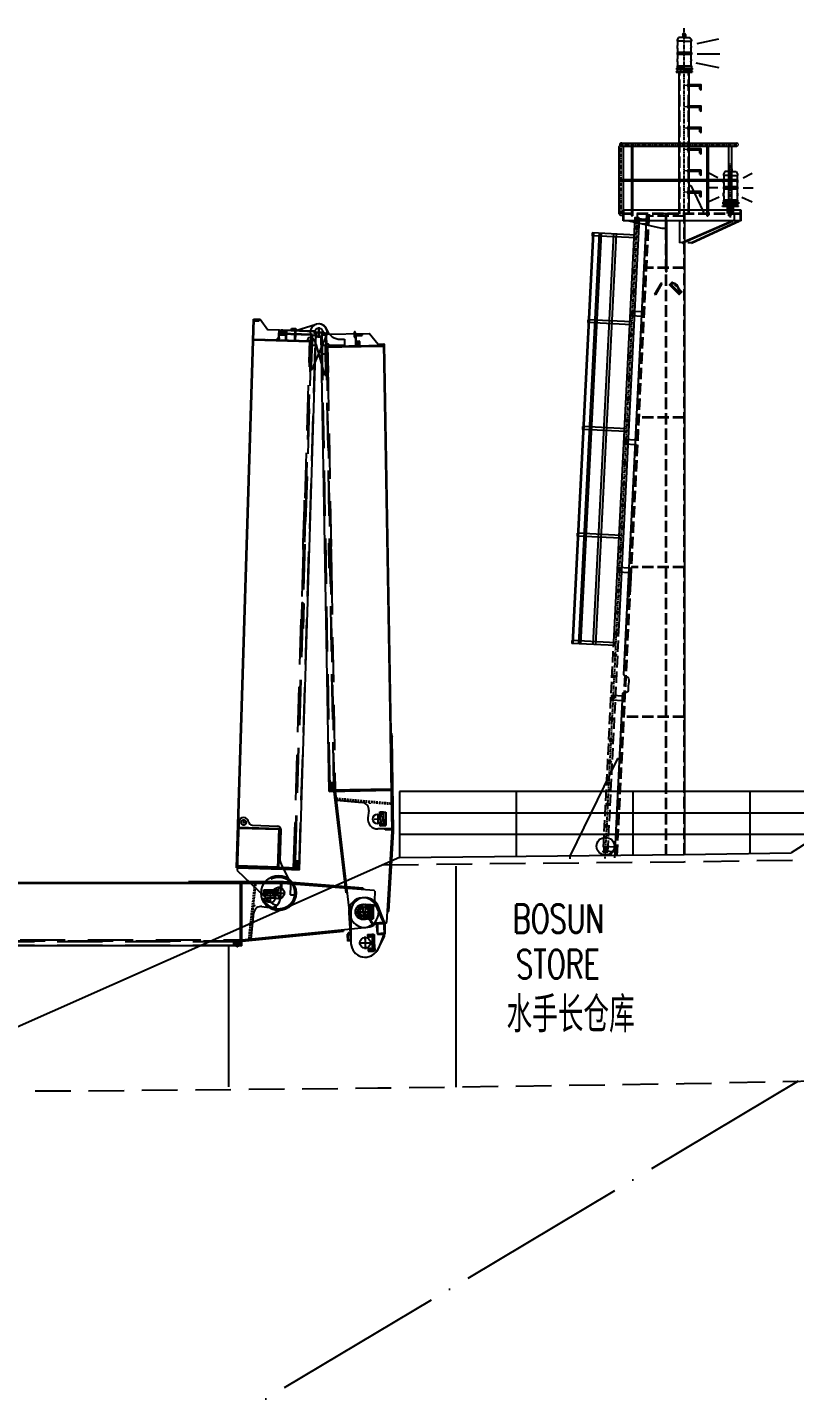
# Model space of a CAD drawing. Header units: millimetres. Extents: x -1838618 to -1600818, y -1770412 to -1553248.
# Drawn here: x -1671728 to -1660954, y -1652514 to -1633272 of the extents above; entities that cross this region are included whole.
import ezdxf

# ---------------------------------------------------------------- set-up
doc = ezdxf.new("R2010")
doc.units = ezdxf.units.MM
doc.header["$LTSCALE"] = 100
doc.header["$PDMODE"] = 35
for name, pattern in [('$3$CENTER2', [28.575, 19.05, -3.175, 3.175, -3.175]), ('018SV$0$CENTER2', [28.575, 19.05, -3.175, 3.175, -3.175]), ('ACAD_ISO02W100', [15, 12, -3]), ('ACAD_ISO04W100', [30, 24, -3, 0, -3]), ('CENTER', [2, 1.25, -0.25, 0.25, -0.25]), ('CENTER1', [2, 1.25, -0.25, 0.25, -0.25]), ('CENTER2', [28.575, 19.05, -3.175, 3.175, -3.175]), ('DASHED', [0.75, 0.5, -0.25]), ('DASHED1', [5.4, 4, -1.4]), ('DASHED2', [0.375, 0.25, -0.125]), ('P2-1 SIDE$0$DASHED2', [9.525, 6.35, -3.175]), ('P2-1 SIDE$0$PHANTOM', [63.5, 31.75, -6.35, 6.35, -6.35, 6.35, -6.35]), ('P2-2 SIDE$0$CENTER2', [28.575, 19.05, -3.175, 3.175, -3.175]), ('P2-2 SIDE$0$DASHED2', [9.525, 6.35, -3.175]), ('P2-2 SIDE$0$PHANTOM', [63.5, 31.75, -6.35, 6.35, -6.35, 6.35, -6.35])]:
    doc.linetypes.add(name, pattern=pattern)
for name, color, linetype in [('$3$K1-CEN', 1, '$3$CENTER2'), ('018SV$0$K1-CEN', 1, '018SV$0$CENTER2'), ('110lines', 2, 'Continuous'), ('bt', 7, 'Continuous'), ('CENTER', 6, 'CENTER2'), ('GREEN', 3, 'Continuous'), ('K1-CEN', 1, 'CENTER2'), ('K1-DASH', 2, 'DASHED2'), ('K1-DIM', 1, 'Continuous'), ('OUTFITTINGS', 3, 'Continuous'), ('P2-1 SIDE$0$HATCH', 42, 'Continuous'), ('P2-1 SIDE$0$K1-COMP_L', 140, 'P2-1 SIDE$0$PHANTOM'), ('P2-1 SIDE$0$K1-DASH', 2, 'P2-1 SIDE$0$DASHED2'), ('P2-1 SIDE$0$K1-DIM', 1, 'Continuous'), ('P2-2 SIDE$0$HATCH', 42, 'Continuous'), ('P2-2 SIDE$0$K1-CEN', 1, 'P2-2 SIDE$0$CENTER2'), ('P2-2 SIDE$0$K1-COMP_L', 140, 'P2-2 SIDE$0$PHANTOM'), ('P2-2 SIDE$0$K1-DASH', 2, 'P2-2 SIDE$0$DASHED2'), ('P2-2 SIDE$0$K1-DIM', 1, 'Continuous'), ('SHAPE_L', 3, 'Continuous')]:
    doc.layers.add(name, color=color, linetype=linetype)
doc.layers.add('1', color=1, linetype='CENTER', lineweight=15)
doc.styles.add('ROMANS', font='romans.shx', dxfattribs={"width": 0.7, "height": 125, "bigfont": 'gbcbig.shx'})
doc.styles.get("Standard").update_dxf_attribs({"font": 'gbenor.shx', "width": 0.9, "bigfont": 'gbcbig.shx'})

# ---------------------------------------------------------------- blocks, each defined once
blk = doc.blocks.new('DLIGHT')
for p, q in [((-80, 480), (-100, 445)), ((-100, 445), (-100, 425)), ((0, 425), (-100, 425)), ((-92, 425), (-92, 371)), ((0, 480), (-80, 480)), ((-20, 520), (-11, 540)), ((-20, 520), (-20, 480)), ((0, 540), (-11, 540)), ((0, 540), (11, 540)), ((0, 480), (80, 480)), ((0, 425), (100, 425)), ((20, 520), (11, 540)), ((20, 520), (20, 480)), ((80, 480), (100, 445)), ((92, 425), (92, 371)), ((100, 445), (100, 425)), ((-100, 268), (-100, 238)), ((100, 268), (-100, 268)), ((100, 238), (-100, 238)), ((-92, 321), (-92, 268)), ((-92, 238), (-92, 184)), ((92, 321), (92, 268)), ((92, 238), (92, 184)), ((100, 268), (100, 238)), ((-110, 50), (-110, 30)), ((0, 50), (-110, 50)), ((0, 30), (-110, 30)), ((-100, 80), (-100, 50)), ((-100, 80), (100, 80)), ((-100, 30), (-100, 0)), ((-100, 0), (100, 0)), ((-92, 134), (-92, 80)), ((-50, 30), (-50, 0)), ((0, 50), (110, 50)), ((0, 30), (110, 30)), ((50, 30), (50, 0)), ((92, 134), (92, 80)), ((100, 80), (100, 50)), ((100, 30), (100, 0)), ((110, 50), (110, 30))]:
    blk.add_line(p, q)
for centre, start, end in [((-57, 346), 144.5107, 215.4893), ((57, 346), 324.5107, 35.4893), ((-57, 159), 144.5107, 215.4893), ((57, 159), 324.5107, 35.4893)]:
    blk.add_arc(centre, 43.1, start, end)
blk = doc.blocks.new('LIGHTB')
for p, q in [((-180, 394), (-485, 459)), ((-180, 251), (-498, 251)), ((-161, 121), (-485, 56))]:
    blk.add_line(p, q)
blk = doc.blocks.new('A$C772212CE')
at = {"color": 9}
for p, q in [((-229.5, 2483.4), (-229.5, 2248.4)), ((-214.5, 2483.4), (-214.5, 2368.4)), ((-185.2, 2485.6), (-185.2, 2240.9)), ((-181.2, 2485.6), (-181.2, 2240.9)), ((79.9, 2485.6), (79.9, 2240.9)), ((83.9, 2485.6), (83.9, 2240.9)), ((155.8, 2485.6), (155.8, 2368.4)), ((166.5, 2485.6), (166.5, 2368.4)), ((-214.5, 2363.4), (-214.5, 2240.9)), ((117.5, 2374.3), (86.1, 2390.5)), ((155.8, 2363.4), (155.8, 2240.9)), ((166.5, 2363.4), (166.5, 2246.2)), ((207.5, 2374.3), (238.9, 2390.5)), ((117.5, 2338.6), (82.9, 2338.6)), ((207.5, 2338.6), (242.1, 2338.6)), ((122.3, 2306.2), (86.1, 2290)), ((202.7, 2306.2), (238.9, 2290)), ((-214.5, 2223.4), (-214.5, 2260.9)), ((200, 2260.9), (-214.5, 2260.9)), ((200, 2223.4), (-214.5, 2223.4)), ((-212.5, 2223.4), (-212.5, 2260.9)), ((-110.9, 2248.4), (-106.9, 2248.4)), ((161.2, 2240.9), (166.5, 2246.2))]:
    blk.add_line(p, q, dxfattribs=at)
at = {"color": 9, "linetype": 'DASHED2'}
blk.add_line((-214.5, 2260.9), (-214.5, 2260.9), dxfattribs=at)
at = {"color": 9}
for points in [[(-222, 2496.1), (185, 2496.1)], [(-222, 2485.6), (185, 2485.6)], [(-222, 2368.4), (185, 2368.4)], [(-222, 2363.4), (185, 2363.4)], [(-214.5, 2368.4), (-214.5, 2363.4)]]:
    blk.add_lwpolyline(points, dxfattribs=at)
at = {"color": 9, "linetype": 'DASHED', "ltscale": 0.5}
blk.add_arc((-222, 2490.9), 5.28, 270, 90, dxfattribs=at)
at = {"color": 9}
blk.add_arc((185, 2490.9), 5.28, 90, 270, dxfattribs=at)
at = {"layer": '1', "color": 9}
for p, q in [((-229.5, 2483.4), (-225.7, 2487.1)), ((-214.5, 2483.4), (-216.7, 2485.6)), ((-222, 2240.9), (-229.5, 2248.4)), ((-214.5, 2240.9), (-222, 2240.9)), ((155.8, 2240.9), (161.2, 2240.9))]:
    blk.add_line(p, q, dxfattribs=at)
for centre in [(-222, 2365.9), (185, 2365.9)]:
    blk.add_circle(centre, 2.5, dxfattribs=at)
for centre, start, end in [((-222, 2490.9), 90, 270), ((185, 2490.9), 270, 90)]:
    blk.add_arc(centre, 5.28, start, end, dxfattribs=at)
at = {"layer": '110lines', "color": 9, "linetype": 'CENTER1', "ltscale": 0.1}
for p, q in [((0, 2246.9), (0, 2901.8)), ((185, 2490.9), (-227.3, 2490.9)), ((-222, 2498.1), (-222, 2238.3)), ((162.5, 2246.9), (162.5, 2424.4)), ((185, 2365.9), (-224.5, 2365.9)), ((-164.9, 2248.9), (-278.4, -13.5)), ((-173.1, 2198.4), (-167.8, 2192.5)), ((-167.2, 2203.8), (-161.8, 2197.9)), ((-176.9, 2123.5), (-171.5, 2117.6)), ((-171, 2128.9), (-165.6, 2123)), ((-180.7, 2048.6), (-175.3, 2042.7)), ((-174.7, 2054), (-169.4, 2048.1)), ((-184.4, 1973.7), (-179, 1967.8)), ((-178.5, 1979.1), (-173.1, 1973.1)), ((-188.2, 1898.8), (-182.8, 1892.9)), ((-182.2, 1904.2), (-176.9, 1898.2)), ((-186, 1829.3), (-180.6, 1823.3)), ((-191.9, 1823.9), (-186.6, 1818)), ((-195.7, 1749), (-190.3, 1743.1)), ((-189.8, 1754.4), (-184.4, 1748.4)), ((-199.4, 1674.1), (-194.1, 1668.2)), ((-193.5, 1679.5), (-188.1, 1673.5)), ((-203.2, 1599.2), (-197.8, 1593.2)), ((-197.3, 1604.5), (-191.9, 1598.6)), ((-207, 1524.3), (-201.6, 1518.3)), ((-201, 1529.6), (-195.7, 1523.7)), ((-210.7, 1449.4), (-205.3, 1443.4)), ((-204.8, 1454.7), (-199.4, 1448.8)), ((-214.5, 1374.5), (-209.1, 1368.5)), ((-208.5, 1379.8), (-203.2, 1373.9)), ((-218.2, 1299.6), (-212.9, 1293.6)), ((-212.3, 1304.9), (-206.9, 1299)), ((-222, 1224.7), (-216.6, 1218.7)), ((-216, 1230), (-210.7, 1224.1)), ((-219.8, 1155.1), (-214.4, 1149.2)), ((-225.7, 1149.7), (-220.4, 1143.8)), ((-229.5, 1074.8), (-224.1, 1068.9)), ((-223.6, 1080.2), (-218.2, 1074.3)), ((-233.3, 999.9), (-227.9, 994)), ((-227.3, 1005.3), (-222, 999.4)), ((-237, 925), (-231.6, 919.1)), ((-231.1, 930.4), (-225.7, 924.5)), ((-240.8, 850.1), (-235.4, 844.2)), ((-234.8, 855.5), (-229.5, 849.6)), ((-244.5, 775.2), (-239.2, 769.3)), ((-238.6, 780.6), (-233.2, 774.7)), ((-248.3, 700.3), (-242.9, 694.4)), ((-242.3, 705.7), (-237, 699.7)), ((-252, 625.4), (-246.7, 619.5)), ((-246.1, 630.8), (-240.7, 624.8)), ((-255.8, 550.5), (-250.4, 544.6)), ((-249.9, 555.9), (-244.5, 549.9)), ((-259.5, 475.6), (-254.2, 469.7)), ((-253.6, 481), (-248.3, 475)), ((-263.3, 400.7), (-257.9, 394.8)), ((-257.4, 406.1), (-252, 400.1)), ((-267.1, 325.8), (-261.7, 319.9)), ((-261.1, 331.1), (-255.8, 325.2)), ((-270.8, 250.9), (-265.5, 244.9)), ((-264.9, 256.2), (-259.5, 250.3)), ((-274.6, 176), (-269.2, 170)), ((-268.6, 181.3), (-263.3, 175.4)), ((-278.3, 101.1), (-273, 95.1)), ((-272.4, 106.4), (-267, 100.5)), ((-282.3, 21), (-277, 15.1)), ((-276.4, 26.4), (-271, 20.5))]:
    blk.add_line(p, q, dxfattribs=at)
at = {"layer": 'CENTER', "color": 9, "lineweight": 18}
for p, q in [((57.4, 2698.4), (0, 2698.4)), ((57.4, 2683.4), (57.4, 2698.4)), ((57.4, 2623.4), (0, 2623.4)), ((57.4, 2608.4), (57.4, 2623.4)), ((57.4, 2548.4), (0, 2548.4)), ((57.4, 2533.4), (57.4, 2548.4)), ((57.4, 2473.4), (0, 2473.4)), ((57.4, 2458.4), (57.4, 2473.4)), ((57.4, 2398.4), (0, 2398.4)), ((57.4, 2383.4), (57.4, 2398.4)), ((57.4, 2323.4), (0, 2323.4)), ((57.4, 2308.4), (57.4, 2323.4))]:
    blk.add_line(p, q, dxfattribs=at)
at = {"layer": 'Defpoints', "color": 9, "linetype": 'ByBlock'}
for p in [(-222, 2490.9), (-219.9, 2486), (159.1, 2486), (161.2, 2490.9)]:
    blk.add_point(p, dxfattribs=at)
at = {"layer": 'GREEN', "color": 9}
for p, q in [((57.4, 2700.9), (13.8, 2700.9)), ((54.9, 2695.9), (13.8, 2695.9)), ((57.4, 2625.9), (13.8, 2625.9)), ((54.9, 2620.9), (13.8, 2620.9)), ((57.4, 2550.9), (13.8, 2550.9)), ((54.9, 2545.9), (13.8, 2545.9)), ((57.4, 2475.9), (13.8, 2475.9)), ((54.9, 2470.9), (13.8, 2470.9)), ((57.4, 2400.9), (13.8, 2400.9)), ((54.9, 2395.9), (13.8, 2395.9)), ((57.4, 2325.9), (13.8, 2325.9)), ((54.9, 2320.9), (13.8, 2320.9)), ((-81, 2004.6), (-103.9, 1965)), ((-78.4, 2003.1), (-101.3, 1963.5)), ((-78.4, 2003.1), (-81, 2004.6)), ((-46.7, 2000.9), (-43.3, 2004.3)), ((-46.7, 2000.9), (-36.7, 2003.3)), ((-15, 1969.3), (-46.7, 2000.9)), ((-36.1, 2004.3), (-43.3, 2004.3)), ((-36.7, 2003.3), (-36.1, 2004.3)), ((-11.6, 1974.4), (-23.4, 1995.1)), ((-23, 1990.5), (-14, 1971.2)), ((-11.7, 1972.6), (-15, 1969.3)), ((-14, 1971.2), (-11.6, 1974.4)), ((-11.7, 1972.6), (-11.6, 1974.4)), ((-101.3, 1963.5), (-103.9, 1965)), ((-14, 1971.2), (-15, 1969.3))]:
    blk.add_line(p, q, dxfattribs=at)
at = {"layer": 'GREEN', "color": 9, "ltscale": 0.5}
for p, q in [((54.9, 2685.9), (54.9, 2695.9)), ((59.9, 2685.9), (59.9, 2698.4)), ((54.9, 2610.9), (54.9, 2620.9)), ((59.9, 2610.9), (59.9, 2623.4)), ((54.9, 2535.9), (54.9, 2545.9)), ((59.9, 2535.9), (59.9, 2548.4)), ((54.9, 2460.9), (54.9, 2470.9)), ((59.9, 2460.9), (59.9, 2473.4)), ((54.9, 2385.9), (54.9, 2395.9)), ((59.9, 2385.9), (59.9, 2398.4)), ((54.9, 2310.9), (54.9, 2320.9)), ((59.9, 2310.9), (59.9, 2323.4))]:
    blk.add_line(p, q, dxfattribs=at)
at = {"layer": 'GREEN', "color": 9}
blk.add_lwpolyline([(-15.3, 1980.8), (-8.6, 1974.1), (-17.8, 1965), (-51.4, 1998.6), (-42.3, 2007.8), (-38.8, 2004.3)], dxfattribs=at)
for centre, radius, start, end in [((13.8, 2698.4), 2.5, 90, 270), ((57.4, 2698.4), 2.5, 0, 90), ((57.4, 2685.9), 2.5, 180, 0), ((13.8, 2623.4), 2.5, 90, 270), ((57.4, 2610.9), 2.5, 180, 0), ((57.4, 2623.4), 2.5, 0, 90), ((13.8, 2548.4), 2.5, 90, 270), ((57.4, 2548.4), 2.5, 0, 90), ((57.4, 2535.9), 2.5, 180, 0), ((13.8, 2473.4), 2.5, 90, 270), ((57.4, 2460.9), 2.5, 180, 0), ((57.4, 2473.4), 2.5, 0, 90), ((13.8, 2398.4), 2.5, 90, 270), ((57.4, 2385.9), 2.5, 180, 0), ((57.4, 2398.4), 2.5, 0, 90), ((13.8, 2323.4), 2.5, 90, 270), ((57.4, 2310.9), 2.5, 180, 0), ((57.4, 2323.4), 2.5, 0, 90), ((-39.9, 1986.2), 17.4, 14.5057, 79.5874), ((-39.9, 1985.8), 19, 29.621, 78.3343)]:
    blk.add_arc(centre, radius, start, end, dxfattribs=at)
blk.add_ellipse((-29.6, 1996.9), major_axis=(-3.09, 3.09), ratio=0.255815, dxfattribs=at)
at = {"layer": 'OUTFITTINGS', "color": 9}
for p, q in [((-28.1, 2746.9), (28.1, 2746.9)), ((-28.1, 2746.9), (-28.1, 2744.4)), ((-28.1, 2746.9), (28.1, 2746.9)), ((-28.1, 2746.9), (-28.1, 2744.4)), ((-28.1, 2744.4), (28.1, 2744.4)), ((-28.1, 2744.4), (28.1, 2744.4)), ((-17.5, 2246.9), (-17.5, 2744.4)), ((17.5, 2246.9), (17.5, 2744.4)), ((28.1, 2746.9), (28.1, 2744.4)), ((28.1, 2746.9), (28.1, 2744.4)), ((17.5, 2346.9), (23.8, 2346.9)), ((23.8, 2346.9), (67.5, 2253.1)), ((190.6, 2275.9), (134.4, 2275.9)), ((134.4, 2273.4), (134.4, 2275.9)), ((190.6, 2273.4), (134.4, 2273.4)), ((151.4, 2248.4), (151.4, 2273.4)), ((153.9, 2248.4), (153.9, 2273.4)), ((162.5, 2235.2), (162.5, 2285.4)), ((171.1, 2248.4), (171.1, 2273.4)), ((173.6, 2248.4), (173.6, 2273.4)), ((190.6, 2273.4), (190.6, 2275.9)), ((-173.9, 2232.9), (-247.4, 767.5)), ((-157.7, 2232.1), (-229.3, 804.5)), ((-132, 2247.2), (-213.1, 630)), ((-76.9, 2196.9), (-198.7, 2223.4)), ((-185.2, 2240.9), (-181.2, 2240.9)), ((-158.8, 2233.4), (-172.6, 2234.1)), ((-171.5, 2231.5), (-172.3, 2215.3)), ((-172.3, 2215.3), (-129.2, 2213.1)), ((-171.9, 2223.4), (-166.2, 2223.1)), ((-171.5, 2231.5), (-128.4, 2229.4)), ((-73.6, 2248.4), (-51.4, 2248.4)), ((-64.4, 2223.4), (-64.5, 2044.9)), ((-64.4, 2196.9), (-64.4, 2223.4)), ((-62.5, 2223.4), (-62.5, 2044.9)), ((-16.5, 2223.4), (-16.5, 2146.6)), ((-7.8, 2146.9), (175, 2226.4)), ((-7, 2145), (170.1, 2222)), ((2.5, 0.1), (2.5, 2246.9)), ((25, 2146.9), (197.5, 2226.4)), ((25.8, 2145), (192.7, 2221.9)), ((67.5, 2246.9), (67.5, 2253.1)), ((79.9, 2240.9), (83.9, 2240.9)), ((169.3, 2223.9), (170.1, 2222)), ((175, 2246.9), (175, 2226.4)), ((191.8, 2223.7), (192.7, 2221.9)), ((197.5, 2223.4), (197.5, 2260.9)), ((200, 2223.4), (200, 2260.9)), ((-320.6, 2180.8), (-392.8, 740.8)), ((-318.6, 2180.7), (-390.8, 740.7)), ((-298.3, 2179.7), (-370.6, 739.7)), ((-291.3, 2179.3), (-363.6, 739.3)), ((-322.6, 2180.9), (-323.1, 2170.9)), ((-169.2, 2163.2), (-323.1, 2170.9)), ((-168.7, 2173.2), (-322.6, 2180.9)), ((-248.6, 2177.2), (-320.9, 737.2)), ((-238.7, 2176.7), (-310.9, 736.7)), ((-173.1, 2198.4), (-167.2, 2203.8)), ((-173.1, 2198.4), (-161.8, 2197.9)), ((-167.8, 2192.5), (-161.8, 2197.9)), ((-64.4, 2196.9), (-76.9, 2196.9)), ((-176.9, 2123.5), (-171, 2128.9)), ((-165.6, 2123), (-176.9, 2123.5)), ((-171.5, 2117.6), (-165.6, 2123)), ((-7.8, 2146.9), (-16.5, 2146.6)), ((-7.8, 2146.9), (-7, 2145)), ((12.5, 2146.9), (25, 2146.9)), ((25, 2146.9), (25.8, 2145)), ((-180.7, 2048.6), (-174.7, 2054)), ((-175.3, 2042.7), (-169.4, 2048.1)), ((-64.5, 2044.9), (-62.5, 2044.9)), ((-184.4, 1973.7), (-178.5, 1979.1)), ((-179, 1967.8), (-173.1, 1973.1)), ((-64.4, 1970.6), (-62.5, 1970.6)), ((-337.8, 1876.2), (-338.3, 1866.2)), ((-184, 1868.5), (-337.8, 1876.2)), ((-187.7, 1906.9), (-188.5, 1890.7)), ((-188.5, 1890.7), (-145.5, 1888.5)), ((-188.2, 1898.8), (-182.2, 1904.2)), ((-188.1, 1898.8), (-182.5, 1898.5)), ((-187.7, 1906.9), (-144.7, 1904.8)), ((-182.8, 1892.9), (-176.9, 1898.2)), ((-184.5, 1858.5), (-338.3, 1866.2)), ((-191.9, 1823.9), (-186, 1829.3)), ((-186.6, 1818), (-180.6, 1823.3)), ((-195.7, 1749), (-189.8, 1754.4)), ((-190.3, 1743.1), (-184.4, 1748.4)), ((-199.4, 1674.1), (-193.5, 1679.5)), ((-194.1, 1668.2), (-188.1, 1673.5)), ((-203.2, 1599.2), (-197.3, 1604.5)), ((-197.8, 1593.2), (-191.9, 1598.6)), ((-356.6, 1501.7), (-357.1, 1491.7)), ((-203.3, 1484), (-357.1, 1491.7)), ((-202.8, 1494), (-356.6, 1501.7)), ((-207, 1524.3), (-201, 1529.6)), ((-201.6, 1518.3), (-195.7, 1523.7)), ((-210.3, 1457.5), (-211.1, 1441.3)), ((-210.7, 1449.4), (-204.8, 1454.7)), ((-210.3, 1457.5), (-167.2, 1455.3)), ((-205.3, 1443.4), (-199.4, 1448.8)), ((-211.1, 1441.3), (-168, 1439.1)), ((-214.5, 1374.5), (-208.5, 1379.8)), ((-209.1, 1368.5), (-203.2, 1373.9)), ((-218.2, 1299.6), (-212.3, 1304.9)), ((-212.9, 1293.6), (-206.9, 1299)), ((-222, 1224.7), (-216, 1230)), ((-216.6, 1218.7), (-210.7, 1224.1)), ((-225.7, 1149.7), (-219.8, 1155.1)), ((-375.4, 1127.2), (-375.9, 1117.2)), ((-222.1, 1109.5), (-375.9, 1117.2)), ((-221.6, 1119.5), (-375.4, 1127.2)), ((-220.4, 1143.8), (-214.4, 1149.2)), ((-229.5, 1074.8), (-223.6, 1080.2)), ((-224.1, 1068.9), (-218.2, 1074.3)), ((-232.8, 1008.1), (-233.7, 991.8)), ((-233.7, 991.8), (-190.6, 989.7)), ((-233.3, 999.9), (-227.3, 1005.3)), ((-232.8, 1008.1), (-189.8, 1005.9)), ((-227.9, 994), (-222, 999.4)), ((-191.8, 965.2), (-194.9, 902.9)), ((-191.4, 972.6), (-194.5, 910.6)), ((-189, 971.5), (-192, 910.8)), ((-187.5, 970.7), (-190.5, 911.1)), ((-237, 925), (-231.1, 930.4)), ((-231.6, 919.1), (-225.7, 924.5)), ((-240.8, 850.1), (-234.8, 855.5)), ((-235.4, 844.2), (-229.5, 849.6)), ((-244.5, 775.2), (-238.6, 780.6)), ((-239.2, 769.3), (-233.2, 774.7)), ((-394.3, 750.9), (-394.8, 740.9)), ((-241, 733.2), (-394.8, 740.9)), ((-240.5, 743.1), (-394.3, 750.9)), ((-248.3, 700.3), (-242.3, 705.7)), ((-242.9, 694.4), (-237, 699.7)), ((-252, 625.4), (-246.1, 630.8)), ((-246.7, 619.5), (-240.7, 624.8)), ((-255.4, 558.6), (-256.2, 542.4)), ((-256.2, 542.4), (-213.2, 540.2)), ((-255.8, 550.5), (-249.9, 555.9)), ((-255.8, 550.5), (-244.5, 549.9)), ((-255.4, 558.6), (-212.3, 556.5)), ((-250.4, 544.6), (-244.5, 549.9)), ((-216.3, 565.9), (-245.3, -11.9)), ((-259.5, 475.6), (-253.6, 481)), ((-254.2, 469.7), (-248.3, 475)), ((-263.3, 400.7), (-257.4, 406.1)), ((-257.9, 394.8), (-252, 400.1)), ((-234, 337.1), (-400.6, -3)), ((-234, 337.1), (-227.8, 337.1)), ((-267.1, 325.8), (-261.1, 331.1)), ((-261.7, 319.9), (-255.8, 325.2)), ((-270.8, 250.9), (-264.9, 256.2)), ((-265.5, 244.9), (-259.5, 250.3)), ((-274.6, 176), (-268.6, 181.3)), ((-269.2, 170), (-263.3, 175.4)), ((-278.3, 101.1), (-272.4, 106.4)), ((-273, 95.1), (-267, 100.5)), ((-284.2, 8.8), (-270.4, 8.1)), ((-281.9, 29.4), (-282.7, 13.1)), ((-282.3, 21), (-276.4, 26.4)), ((-277, 15.1), (-271, 20.5)), ((-400.6, -15.5), (-400.6, -3))]:
    blk.add_line(p, q, dxfattribs=at)
at = {"layer": 'OUTFITTINGS', "color": 9, "linetype": 'DASHED1', "ltscale": 0.1}
for p, q in [((-15, 2246.9), (-15, 2744.4)), ((15, 2246.9), (15, 2744.4)), ((-127.5, 2247), (-240.8, -11.7)), ((-125, 2246.9), (-238.3, -11.6)), ((-123.5, 2246.8), (-236.8, -11.5)), ((197.5, 2248.4), (-212.5, 2248.4)), ((197.5, 2246.9), (-212.5, 2246.9)), ((0, 2239.4), (-123.9, 2239.4)), ((-64.5, -3.1), (-64.5, 2246.9)), ((-62.5, -3), (-62.5, 2246.9)), ((-1.5, 2239.4), (-1.5, 2246.9)), ((0, 0), (0, 2246.9)), ((0, 2057.4), (-133, 2057.4)), ((0, 2059.4), (-132.9, 2059.4)), ((0, 1532.4), (-159.3, 1532.4)), ((0, 1534.4), (-159.2, 1534.4)), ((0, 1007.4), (-185.7, 1007.4)), ((0, 1009.4), (-185.6, 1009.4)), ((-229.3, 804.5), (-269.1, 9.3)), ((-247.4, 767.5), (-285.4, 10.1)), ((0, 482.4), (-212, 482.4)), ((0, 484.4), (-211.9, 484.4)), ((-282.7, 13.1), (-239.6, 11)), ((-281.9, 29.4), (-238.8, 27.2))]:
    blk.add_line(p, q, dxfattribs=at)
at = {"layer": 'OUTFITTINGS', "color": 9}
blk.add_circle((-276.3, 29.1), 31.2, dxfattribs=at)
for centre, radius, start, end in [((-172.6, 2232.8), 1.25, 87.1288, 177.1288), ((-158.9, 2232.1), 1.25, 357.1288, 87.1288), ((-284.1, 10.1), 1.25, 177.1288, 267.1288), ((-270.4, 9.4), 1.25, 267.1288, 357.1288), ((-244.8, -2.4), 12.5, 87.1288, 182.9122)]:
    blk.add_arc(centre, radius, start, end, dxfattribs=at)
blk.add_open_spline([(-213.1, 630), (-205.7, 626.7), (-189, 619.3), (-198.9, 594.5), (-193.7, 568.9), (-208.9, 566.9), (-216.3, 565.9)], degree=3, knots=[0, 0, 0, 0, 21.264326, 47.825066, 67.427017, 86.361312, 86.361312, 86.361312, 86.361312], dxfattribs=at)
at = {"color": 9, "yscale": 0.25, "zscale": 0.25}
for name, p, xscale in [('DLIGHT', (0, 2746.9), 0.25), ('LIGHTB', (0, 2746.9), -0.25), ('DLIGHT', (162.5, 2275.9), 0.25)]:
    blk.add_blockref(name, p, dxfattribs=dict(at, xscale=xscale))
at = {"color": 9, "extrusion": (0, 0, -1), "xscale": 0.25, "yscale": 0.25, "zscale": -0.25}
blk.add_blockref('DLIGHT', (-162.5, 2275.9), dxfattribs=at)
blk = doc.blocks.new('A$C28E10876')
at = {"layer": '$3$K1-CEN', "color": 136}
for p, q in [((7743, 10602), (7593, 10606)), ((7593, 10603), (7743, 10605)), ((7666, 10529), (7670, 10679)), ((7667, 10679), (7669, 10529))]:
    blk.add_line(p, q, dxfattribs=at)
at = {"color": 136}
for p, q in [((6514, 3091), (6753, 10792)), ((6524, 3091), (6763, 10792)), ((6753, 10792), (6763, 10792)), ((6763, 10792), (6843, 10790)), ((6843, 10790), (6954, 10641)), ((7613, 10621), (6954, 10641)), ((7336, 10633), (7331, 10494)), ((7339, 10494), (7344, 10632)), ((7344, 10632), (7633, 10719)), ((7399, 3064), (7633, 10600)), ((7723, 10580), (8378, 10591)), ((8501, 10438), (8378, 10591)), ((6945, 10506), (6944, 10496)), ((6944, 10496), (7544, 10478)), ((6945, 10506), (7544, 10488)), ((7079, 10499), (7109, 10498)), ((7110, 10528), (7109, 10498)), ((7339, 10494), (7509, 10489)), ((7510, 10504), (7509, 10489)), ((7545, 10503), (7533, 10123)), ((7541, 10533), (7561, 10532)), ((7545, 10503), (7560, 10502)), ((7559, 10472), (7547, 10102)), ((7560, 10502), (7548, 10122)), ((7559, 10487), (7574, 10487)), ((7560, 10502), (7562, 10567)), ((7560, 10502), (7630, 10500)), ((7562, 10567), (7625, 10565)), ((7562, 10087), (7574, 10476)), ((7574, 10487), (7563, 10137)), ((7577, 10086), (7778, 10557)), ((7753, 10005), (7638, 10427)), ((7815, 4165), (7704, 10560)), ((7791, 10421), (7706, 10420)), ((7756, 10420), (7757, 10390)), ((7776, 10406), (7761, 10405)), ((7768, 10056), (7761, 10405)), ((7796, 10441), (7776, 10441)), ((7783, 10041), (7776, 10421)), ((7791, 10421), (7798, 10041)), ((8391, 10416), (7791, 10406)), ((8391, 10406), (7792, 10396)), ((8031, 10425), (7816, 10421)), ((7816, 10421), (7816, 10406)), ((8016, 10410), (7816, 10406)), ((7974, 10509), (8030, 10510)), ((8031, 10425), (8016, 10410)), ((8030, 10510), (8031, 10425)), ((8190, 10477), (8191, 10413)), ((8237, 10481), (8193, 10480)), ((8238, 10411), (8194, 10410)), ((8240, 10478), (8241, 10414)), ((8391, 10416), (8391, 10406)), ((8581, 10440), (8501, 10438)), ((8690, 4201), (8581, 10440)), ((8591, 10440), (8581, 10440)), ((8700, 4171), (8591, 10440)), ((7768, 10006), (7762, 10377)), ((7777, 10371), (7783, 10021)), ((7548, 10122), (7533, 10123)), ((7562, 10087), (7547, 10102)), ((7548, 10137), (7563, 10137)), ((7562, 10087), (7577, 10086)), ((7768, 10056), (7783, 10056)), ((7783, 10056), (7768, 10056)), ((7768, 10006), (7783, 10021)), ((7783, 10041), (7798, 10041)), ((7753, 10005), (7768, 10006)), ((7816, 7296), (7810, 7646)), ((7810, 7646), (7825, 7646)), ((7825, 7646), (7810, 7646)), ((7831, 7281), (7824, 7661)), ((7824, 7661), (7839, 7661)), ((7839, 7661), (7846, 7281)), ((7816, 7296), (7831, 7296)), ((7831, 7296), (7816, 7296)), ((7831, 7281), (7846, 7281)), ((7430, 6814), (7419, 6435)), ((7430, 6814), (7445, 6814)), ((7445, 6814), (7434, 6434)), ((7445, 6799), (7460, 6799)), ((7460, 6799), (7449, 6449)), ((7434, 6434), (7419, 6435)), ((7434, 6449), (7449, 6449)), ((8678, 4973), (8676, 4973)), ((8678, 4973), (8676, 4973)), ((8678, 4971), (8676, 4971)), ((8676, 4971), (8678, 4971)), ((8700, 3601), (8676, 4971)), ((8678, 4973), (8686, 4977)), ((8678, 4973), (8684, 4976)), ((8678, 4971), (8687, 4966)), ((8687, 4966), (8697, 4931)), ((8720, 3600), (8697, 4931)), ((7883, 4287), (7820, 4286)), ((7831, 4278), (7864, 4278)), ((7876, 4268), (7877, 4197)), ((7885, 4187), (7883, 4287)), ((7815, 4185), (8690, 4201)), ((7815, 4165), (8690, 4181)), ((7900, 4167), (7881, 4165)), ((7881, 4165), (8047, 2742)), ((7900, 4167), (8101, 2449)), ((8690, 4171), (8700, 4171)), ((7915, 4039), (8280, 4007)), ((8371, 3895), (8358, 3795)), ((6544, 3730), (6523, 3056)), ((6732, 3690), (7093, 3678)), ((7128, 3192), (7141, 3627)), ((8600, 3639), (8500, 3637)), ((8700, 3641), (8600, 3639)), ((8600, 3624), (8600, 3639)), ((8700, 3626), (8600, 3624)), ((8623, 2324), (8700, 3601)), ((8653, 2480), (8720, 3600)), ((6524, 3091), (6514, 3091)), ((7138, 3145), (7267, 2885)), ((7330, 3091), (7333, 3191)), ((7333, 3191), (7396, 3189)), ((7340, 3171), (7338, 3101)), ((7385, 3181), (7352, 3182)), ((7172, 2893), (5840, 2893)), ((6523, 3056), (6986, 2615)), ((8290, 2806), (7172, 2893)), ((7175, 3071), (7399, 3064)), ((6600, 2883), (330, 2883)), ((6570, 2873), (330, 2873)), ((7170, 2873), (5800, 2873)), ((6570, 1998), (6570, 2873)), ((6590, 1998), (6590, 2873)), ((6600, 2873), (6600, 2883)), ((7130, 2873), (7130, 2773)), ((7145, 2773), (7130, 2773)), ((7130, 2773), (7130, 2673)), ((7145, 2873), (7145, 2773)), ((8445, 2774), (7170, 2873)), ((7273, 2712), (7277, 2837)), ((7326, 2706), (7278, 2707)), ((8067, 2745), (8047, 2742)), ((8290, 2806), (8288, 2786)), ((8454, 2764), (8452, 2633)), ((6870, 2549), (6970, 2534)), ((7072, 2566), (7067, 2519)), ((7072, 2513), (7125, 2512)), ((8318, 2575), (8368, 2579)), ((8318, 2575), (8321, 2536)), ((8355, 2574), (8405, 2574)), ((8355, 2574), (8355, 2535)), ((8368, 2579), (8395, 2580)), ((8368, 2579), (8382, 2379)), ((8395, 2580), (8408, 2381)), ((8405, 2574), (8405, 2374)), ((8405, 2574), (8432, 2574)), ((8432, 2574), (8432, 2374)), ((8564, 2357), (8472, 2557)), ((8585, 2339), (8507, 2545)), ((6718, 2096), (6757, 2460)), ((8090, 2459), (8120, 2025)), ((8120, 2474), (8120, 2039)), ((8329, 2414), (8332, 2376)), ((8332, 2376), (8382, 2379)), ((8355, 2413), (8355, 2374)), ((8355, 2374), (8405, 2374)), ((8382, 2379), (8408, 2381)), ((8405, 2374), (8432, 2374)), ((8476, 2320), (8566, 2327)), ((8476, 2320), (8576, 2327)), ((8476, 2320), (8486, 2171)), ((8613, 2315), (8483, 2315)), ((8495, 2309), (8495, 2159)), ((8495, 2309), (8585, 2309)), ((8495, 2309), (8595, 2309)), ((8564, 2357), (8566, 2327)), ((8576, 2327), (8586, 2178)), ((8585, 2339), (8585, 2309)), ((8595, 2309), (8595, 2159)), ((8653, 2480), (8633, 2481)), ((6590, 2083), (8312, 2254)), ((6592, 2063), (8017, 2205)), ((8015, 2225), (8017, 2205)), ((8111, 2165), (8071, 2162)), ((8078, 2062), (8071, 2162)), ((8120, 2179), (8080, 2179)), ((8080, 2079), (8080, 2179)), ((8118, 2065), (8111, 2165)), ((8120, 2079), (8120, 2179)), ((8352, 2157), (8412, 2161)), ((8352, 2157), (8355, 2106)), ((8360, 2154), (8420, 2154)), ((8360, 2154), (8360, 2103)), ((8412, 2161), (8439, 2163)), ((8412, 2161), (8428, 1931)), ((8412, 2161), (8428, 1931)), ((8420, 2154), (8447, 2154)), ((8420, 2154), (8420, 1924)), ((8420, 2154), (8420, 1924)), ((8439, 2163), (8454, 1933)), ((8447, 2154), (8447, 1924)), ((8486, 2171), (8586, 2178)), ((8486, 2171), (8576, 2177)), ((8495, 2159), (8585, 2159)), ((8495, 2159), (8595, 2159)), ((8585, 2129), (8500, 1953)), ((8578, 2147), (8506, 1965)), ((8576, 2177), (8578, 2147)), ((8585, 2159), (8585, 2129)), ((6590, 1998), (195, 1998)), ((6570, 2068), (6470, 2068)), ((6470, 2068), (6470, 2005)), ((6478, 2016), (6478, 2049)), ((6489, 2060), (6559, 2060)), ((6590, 2083), (6592, 2063)), ((8118, 2065), (8078, 2062)), ((8120, 2079), (8080, 2079)), ((8360, 1975), (8360, 1924)), ((8364, 1978), (8368, 1927)), ((8368, 1927), (8428, 1931)), ((8428, 1931), (8454, 1933)), ((8360, 1924), (8420, 1924)), ((8420, 1924), (8447, 1924))]:
    blk.add_line(p, q, dxfattribs=at)
for centre, radius in [((7668, 10604), 60), ((7668, 10604), 60), ((6614, 3728), 35), ((6614, 3728), 35), ((8497, 3777), 70), ((7104, 2738), 245), ((6990, 2673), 70), ((7104, 2738), 81), ((8290, 2473), 107), ((8320, 2474), 107), ((8290, 2473), 70.5), ((8320, 2474), 70.5), ((8345, 2552), 10), ((8380, 2549), 10), ((8355, 2402), 10), ((8380, 2399), 10), ((8384, 2134), 10), ((8390, 2129), 10), ((8320, 2039), 75.5), ((8320, 2039), 75.5), ((8390, 1949), 10), ((8396, 1954), 10)]:
    blk.add_circle(centre, radius, dxfattribs=at)
for centre, radius, start, end in [((7668, 10604), 120, 19.2105, 225.9093), ((7613, 10601), 20, 358.223, 88.223), ((7668, 10604), 120, 336.8125, 106.6862), ((7970, 10709), 200, 199.2105, 271.0006), ((7109, 10498), 30, 88.223, 178.223), ((7540, 10503), 30, 88.223, 178.223), ((7560, 10502), 30, 268.223, 88.223), ((7445, 10374), 200, 15.2861, 45.9093), ((7724, 10560), 20, 91.0006, 181.0006), ((7776, 10421), 20, 91.0006, 181.0006), ((7796, 10421), 20, 1.0006, 91.0006), ((8193, 10477), 3, 91.0006, 181.0006), ((8194, 10413), 3, 181.0006, 271.0006), ((8237, 10478), 3, 1.0006, 91.0006), ((8238, 10414), 3, 271.0006, 1.0006), ((7777, 10391), 20, 181.0006, 271.0006), ((7831, 4289), 11, 196.8272, 271.0006), ((7865, 4267), 11, 1.0006, 91.0006), ((7888, 4197), 11, 181.0006, 255.174), ((8271, 3907), 100, 352.9518, 84.874), ((6614, 3728), 70, 5.4037, 178.223), ((6734, 3740), 50, 185.4037, 268.223), ((7091, 3628), 50, 358.223, 88.223), ((8497, 3777), 140, 172.9518, 271.0006), ((7228, 3189), 100, 178.223, 206.2954), ((7327, 3101), 11, 284.0496, 358.223), ((7351, 3171), 11, 88.223, 178.223), ((7385, 3192), 11, 268.223, 342.3963), ((7104, 2738), 230, 288.5871, 350.5607), ((7177, 2840), 100, 358.223, 26.2954), ((7278, 2712), 5, 178.223, 268.223), ((7326, 2701), 5, 350.5607, 88.223), ((8444, 2764), 10, 359, 85.5489), ((6856, 2450), 100, 81.9512, 173.8734), ((6990, 2673), 140, 261.9512, 0), ((7104, 2738), 170, 226.3882, 257.918), ((7072, 2518), 5, 174.2088, 268.223), ((7067, 2566), 5, 354.2088, 77.918), ((7129, 2662), 150, 268.223, 288.5871), ((8290, 2473), 200, 24.6998, 183.9546), ((8320, 2474), 200, 20.7452, 180), ((8290, 2473), 220, 275.6354, 39.7548), ((8482, 2633), 30, 179, 219.7548), ((8320, 2474), 220, 186.636, 310.7554), ((8483, 2285), 30, 90.0006, 130.7554), ((8613, 2325), 10, 270.0006, 356.5495), ((6467, 2016), 11, 285.8266, 0), ((6489, 2049), 11, 90, 180), ((6559, 2071), 11, 270, 344.1734), ((8320, 2039), 200, 180, 334.3713), ((8320, 2039), 200, 183.9546, 338.3259)]:
    blk.add_arc(centre, radius, start, end, dxfattribs=at)
blk.add_open_spline([(8686, 4977), (8687, 4976), (8690, 4972), (8687, 4968), (8687, 4966)], degree=3, knots=[0, 0, 0, 0, 4.406257, 9.373025, 9.373025, 9.373025, 9.373025], dxfattribs=at)
at = {"layer": '018SV$0$K1-CEN', "color": 136, "ltscale": 0.1}
for p, q in [((8377, 2523), (8485, 2585)), ((8372, 2388), (8436, 2281))]:
    blk.add_line(p, q, dxfattribs=at)
at = {"layer": 'K1-CEN', "color": 136, "ltscale": 0.25}
for p, q in [((8284, 2567), (8296, 2379)), ((8320, 2568), (8320, 2380)), ((8200, 2467), (8380, 2479)), ((8230, 2474), (8410, 2474)), ((8314, 2127), (8326, 1951)), ((8320, 2127), (8320, 1951)), ((8230, 2033), (8410, 2045)), ((8230, 2039), (8410, 2039))]:
    blk.add_line(p, q, dxfattribs=at)
at = {"layer": 'K1-CEN', "color": 136}
for p, q in [((8329, 2551), (8360, 2553)), ((8346, 2537), (8344, 2567)), ((8365, 2549), (8395, 2549)), ((8380, 2534), (8380, 2564)), ((8340, 2401), (8370, 2403)), ((8356, 2387), (8354, 2418)), ((8365, 2399), (8395, 2399)), ((8380, 2384), (8380, 2414)), ((8368, 2133), (8399, 2135)), ((8375, 2129), (8405, 2129)), ((8383, 2149), (8385, 2118)), ((8390, 2144), (8390, 2114)), ((8375, 1949), (8405, 1949)), ((8381, 1953), (8411, 1955)), ((8390, 1934), (8390, 1964)), ((8397, 1939), (8395, 1969))]:
    blk.add_line(p, q, dxfattribs=at)
at = {"layer": 'K1-DASH', "color": 136}
for p, q in [((7912, 4070), (8693, 4000)), ((7914, 4055), (7915, 4070)), ((7914, 4055), (8694, 3985)), ((6687, 2093), (6771, 2873)), ((6703, 2094), (6786, 2873)), ((8381, 2531), (8468, 2581)), ((8385, 2523), (8472, 2573)), ((8464, 2588), (8474, 2594)), ((8476, 2566), (8464, 2588)), ((8476, 2566), (8486, 2572)), ((8371, 2380), (8423, 2293)), ((8379, 2384), (8431, 2298)), ((8416, 2289), (8438, 2302)), ((8416, 2289), (8422, 2279)), ((8438, 2302), (8444, 2292)), ((6703, 2094), (6688, 2096))]:
    blk.add_line(p, q, dxfattribs=at)
at = {"layer": 'K1-DIM', "color": 136}
for p, q in [((7841, 4278), (7825, 4282)), ((7825, 4280), (7825, 4282)), ((7825, 4268), (7831, 4270)), ((7828, 4276), (7831, 4275)), ((7841, 4278), (7865, 4278)), ((7844, 4266), (7854, 4268)), ((7865, 4278), (7876, 4269)), ((7866, 4258), (7866, 4249)), ((7876, 4269), (7877, 4197)), ((7826, 4195), (7833, 4193)), ((7843, 4186), (7827, 4182)), ((7827, 4183), (7827, 4182)), ((7830, 4187), (7833, 4188)), ((7867, 4186), (7843, 4186)), ((7845, 4198), (7855, 4196)), ((7867, 4205), (7867, 4215)), ((7877, 4197), (7867, 4186)), ((7340, 3172), (7338, 3101)), ((7338, 3101), (7348, 3090)), ((7351, 3182), (7340, 3172)), ((7348, 3109), (7349, 3119)), ((7348, 3090), (7372, 3089)), ((7350, 3162), (7350, 3153)), ((7375, 3181), (7351, 3182)), ((7370, 3102), (7360, 3100)), ((7372, 3169), (7362, 3172)), ((7372, 3089), (7388, 3086)), ((7375, 3181), (7391, 3185)), ((7389, 3098), (7382, 3097)), ((7385, 3091), (7382, 3092)), ((7388, 3179), (7385, 3178)), ((7391, 3171), (7385, 3174)), ((7388, 3087), (7388, 3086)), ((7391, 3183), (7391, 3185)), ((6478, 2026), (6474, 2010)), ((6476, 2010), (6474, 2010)), ((6478, 2050), (6488, 2060)), ((6478, 2026), (6478, 2050)), ((6480, 2013), (6481, 2016)), ((6488, 2009), (6485, 2016)), ((6488, 2060), (6560, 2060)), ((6490, 2028), (6488, 2038)), ((6498, 2050), (6507, 2050)), ((6551, 2050), (6541, 2050)), ((6558, 2028), (6560, 2038)), ((6560, 2060), (6570, 2050)), ((6560, 2009), (6563, 2016)), ((6568, 2013), (6567, 2016)), ((6570, 2050), (6570, 2026)), ((6570, 2026), (6573, 2010)), ((6572, 2010), (6573, 2010))]:
    blk.add_line(p, q, dxfattribs=at)
for centre, radius, start, end in [((8057, 4236), 236, 172.6999, 189.3013), ((7826, 4265), 3, 109.6883, 172.9358), ((7829, 4280), 4, 181.0006, 252.3129), ((7831, 4273), 2.5, 289.6883, 72.3129), ((7897, 4233), 65, 171.0724, 190.9288), ((7840, 4242), 7, 22.6905, 171.0724), ((7844, 4262), 4.42, 95.5991, 265.2074), ((7840, 4240), 17.5, 24.6407, 79.1728), ((7860, 4250), 15, 202.6905, 246.0322), ((7856, 4258), 10, 1.0006, 101.7555), ((7852, 4232), 5, 295.9689, 66.0322), ((7861, 4249), 5, 204.6407, 1.0006), ((7827, 4198), 3, 189.0654, 252.3129), ((7831, 4184), 4, 109.6883, 181.0006), ((7832, 4191), 2.5, 289.6883, 72.3129), ((7840, 4222), 7, 190.9288, 339.3107), ((7845, 4203), 4.42, 96.7938, 266.4021), ((7841, 4224), 17.5, 282.8284, 337.3605), ((7861, 4214), 15, 115.9689, 159.3107), ((7857, 4205), 9.36, 255.4305, 359.8441), ((7862, 4215), 5, 1.0006, 157.3605), ((7358, 3109), 9.36, 179.3794, 283.7931), ((7354, 3119), 5, 21.8631, 178.223), ((7360, 3162), 10, 77.468, 178.223), ((7355, 3153), 5, 178.223, 334.5829), ((7363, 3136), 5, 113.1913, 243.2546), ((7375, 3127), 17.5, 201.8631, 256.3951), ((7375, 3143), 17.5, 100.0508, 154.5829), ((7355, 3154), 15, 293.1913, 336.5331), ((7354, 3118), 15, 19.9128, 63.2546), ((7375, 3125), 7, 199.9128, 348.2948), ((7376, 3145), 7, 8.1512, 156.5331), ((7370, 3106), 4.42, 272.8215, 82.4298), ((7372, 3165), 4.42, 274.0162, 83.6244), ((7383, 3094), 2.5, 106.9107, 249.5353), ((7318, 3137), 65, 348.2948, 8.1512), ((7385, 3176), 2.5, 106.9107, 249.5353), ((7384, 3087), 4, 358.223, 69.5353), ((7387, 3183), 4, 286.9107, 358.223), ((7388, 3101), 3, 286.9107, 350.1581), ((7390, 3169), 3, 6.2878, 69.5353), ((7158, 3142), 236, 349.9223, 6.5237), ((6476, 2014), 4, 270, 341.3123), ((6483, 2015), 2.5, 18.6877, 161.3123), ((6498, 2040), 10, 90, 190.7549), ((6490, 2010), 3, 198.6877, 261.9352), ((6494, 2028), 4.42, 184.5985, 354.2068), ((6524, 2241), 236, 261.6993, 278.3007), ((6516, 2024), 17.5, 113.6401, 168.1722), ((6507, 2045), 5, 293.6401, 90), ((6514, 2024), 7, 111.6899, 260.0718), ((6506, 2044), 15, 291.6899, 335.0316), ((6524, 2081), 65, 260.0718, 279.9282), ((6524, 2036), 5, 24.9684, 155.0316), ((6542, 2044), 15, 204.9684, 248.3101), ((6534, 2024), 7, 279.9282, 68.3101), ((6541, 2045), 5, 90, 246.3599), ((6532, 2024), 17.5, 11.8278, 66.3599), ((6554, 2028), 4.42, 185.7932, 355.4015), ((6551, 2041), 9.36, 344.4299, 88.8436), ((6558, 2010), 3, 278.0648, 341.3123), ((6565, 2015), 2.5, 18.6877, 161.3123), ((6572, 2014), 4, 198.6877, 270)]:
    blk.add_arc(centre, radius, start, end, dxfattribs=at)
at = {"layer": 'P2-1 SIDE$0$HATCH', "color": 136}
for points in [[(7775, 10056), (7783, 10056), (7783, 10049)], [(7818, 7646), (7825, 7646), (7824, 7653)], [(7824, 7296), (7831, 7296), (7831, 7289)]]:
    blk.add_solid(points, dxfattribs=at)
at = {"layer": 'P2-1 SIDE$0$K1-COMP_L', "color": 136}
for p, q in [((8165, 10605), (8166, 10537)), ((8165, 10597), (8181, 10597)), ((8181, 10605), (8182, 10537)), ((8166, 10537), (8182, 10537))]:
    blk.add_line(p, q, dxfattribs=at)
for start, end in [(1.0006, 181.0006), (181.0006, 1.0006)]:
    blk.add_arc((8173, 10605), 8, start, end, dxfattribs=at)
at = {"layer": 'P2-1 SIDE$0$K1-DASH', "color": 136}
for p, q in [((7711, 10570), (7774, 10571)), ((7711, 10570), (7822, 4186)), ((7766, 10571), (7877, 4197)), ((7774, 10571), (7776, 10421)), ((7776, 10421), (7885, 4187)), ((8581, 10420), (7791, 10406)), ((8581, 10410), (7792, 10396)), ((8282, 10575), (8182, 10573)), ((8182, 10573), (8184, 10413)), ((8182, 10573), (8184, 10419)), ((8194, 10423), (8192, 10553)), ((8202, 10563), (8272, 10564)), ((7796, 10140), (7900, 4187)), ((8528, 3878), (8578, 3879)), ((8528, 3823), (8528, 3878)), ((8541, 3853), (8547, 3863)), ((8547, 3843), (8541, 3853)), ((8563, 3853), (8543, 3853)), ((8547, 3863), (8559, 3863)), ((8548, 3853), (8558, 3853)), ((8553, 3863), (8553, 3843)), ((8553, 3858), (8553, 3848)), ((8559, 3863), (8564, 3854)), ((8564, 3854), (8559, 3843)), ((8578, 3879), (8581, 3679)), ((8578, 3874), (8608, 3874)), ((8608, 3874), (8611, 3684)), ((8528, 3823), (8530, 3733)), ((8531, 3678), (8530, 3733)), ((8581, 3679), (8531, 3678)), ((8550, 3713), (8544, 3703)), ((8544, 3703), (8550, 3693)), ((8566, 3704), (8546, 3703)), ((8559, 3843), (8547, 3843)), ((8561, 3713), (8550, 3713)), ((8550, 3693), (8562, 3693)), ((8551, 3703), (8561, 3703)), ((8555, 3713), (8556, 3693)), ((8555, 3708), (8556, 3698)), ((8567, 3704), (8561, 3713)), ((8562, 3693), (8567, 3704)), ((8581, 3684), (8611, 3684)), ((6890, 2755), (7090, 2755)), ((6890, 2705), (6890, 2755)), ((6945, 2705), (6890, 2705)), ((6895, 2785), (7085, 2785)), ((6895, 2755), (6895, 2785)), ((6905, 2736), (6915, 2742)), ((6905, 2724), (6905, 2736)), ((6905, 2730), (6925, 2730)), ((6915, 2718), (6905, 2724)), ((6910, 2730), (6920, 2730)), ((6915, 2742), (6925, 2736)), ((6915, 2740), (6915, 2720)), ((6915, 2725), (6915, 2735)), ((6925, 2724), (6915, 2718)), ((6925, 2736), (6925, 2724)), ((6945, 2705), (7035, 2705)), ((7090, 2705), (7035, 2705)), ((7065, 2742), (7055, 2736)), ((7055, 2736), (7055, 2724)), ((7055, 2730), (7075, 2730)), ((7055, 2724), (7065, 2718)), ((7060, 2730), (7070, 2730)), ((7075, 2736), (7065, 2742)), ((7065, 2740), (7065, 2720)), ((7065, 2725), (7065, 2735)), ((7065, 2718), (7075, 2724)), ((7075, 2724), (7075, 2736)), ((7085, 2755), (7085, 2785)), ((7090, 2755), (7090, 2705)), ((185, 2060), (6560, 2060)), ((185, 2005), (6570, 2005)), ((335, 2068), (6570, 2068)), ((616, 2083), (6570, 2083))]:
    blk.add_line(p, q, dxfattribs=at)
for centre in [(8553, 3853), (8553, 3853), (8553, 3853), (8556, 3703), (8556, 3703), (8556, 3703), (6915, 2730), (6915, 2730), (6915, 2730), (7065, 2730), (7065, 2730), (7065, 2730)]:
    blk.add_circle(centre, 10, dxfattribs=at)
for centre, start, end in [((8184, 10423), 271.0006, 1.0006), ((8202, 10553), 91.0006, 181.0006), ((8272, 10574), 271.0006, 1.0006)]:
    blk.add_arc(centre, 10, start, end, dxfattribs=at)
at = {"layer": 'P2-1 SIDE$0$K1-DIM', "color": 136}
for p, q in [((7618, 10603), (7718, 10605)), ((7667, 10654), (7669, 10554)), ((7710, 10599), (7765, 10600)), ((7715, 10299), (7710, 10599)), ((7765, 10600), (7770, 10300)), ((8158, 10604), (8188, 10605)), ((8173, 10620), (8173, 10590)), ((8241, 10412), (8191, 10479)), ((8240, 10480), (8192, 10411)), ((7770, 10300), (7715, 10299)), ((8383, 3997), (8377, 3998)), ((8383, 3997), (8383, 3989)), ((8447, 3776), (8547, 3778)), ((8496, 3827), (8498, 3727)), ((6990, 2623), (6990, 2723)), ((6768, 2563), (6767, 2557)), ((6768, 2563), (6776, 2562)), ((6940, 2673), (7040, 2673))]:
    blk.add_line(p, q, dxfattribs=at)
at = {"layer": 'P2-2 SIDE$0$HATCH', "color": 136}
for points in [[(7566, 10487), (7559, 10487), (7559, 10494)], [(7555, 10137), (7548, 10137), (7548, 10130)], [(7452, 6799), (7445, 6799), (7445, 6806)], [(7441, 6449), (7434, 6449), (7434, 6442)]]:
    blk.add_solid(points, dxfattribs=at)
at = {"layer": 'P2-2 SIDE$0$K1-CEN', "color": 136}
for p, q in [((6594, 3729), (6569, 3730)), ((6624, 3728), (6604, 3729)), ((6614, 3708), (6613, 3683)), ((6615, 3738), (6614, 3718)), ((6615, 3748), (6616, 3773)), ((6634, 3728), (6659, 3727)), ((7084, 2738), (7014, 2740)), ((7114, 2737), (7094, 2738)), ((7103, 2718), (7101, 2648)), ((7104, 2748), (7103, 2728)), ((7104, 2758), (7107, 2828)), ((7124, 2737), (7194, 2735))]:
    blk.add_line(p, q, dxfattribs=at)
at = {"layer": 'P2-2 SIDE$0$K1-COMP_L', "color": 136}
for p, q in [((7105, 10501), (7110, 10636)), ((7110, 10636), (7118, 10636)), ((7113, 10501), (7118, 10636)), ((7205, 10498), (7210, 10633)), ((7210, 10633), (7218, 10633)), ((7213, 10498), (7218, 10633)), ((7286, 10653), (7287, 10661)), ((7286, 10653), (7331, 10651)), ((7286, 10653), (7331, 10651)), ((7287, 10661), (7344, 10659)), ((7331, 10494), (7336, 10646)), ((7344, 10659), (7339, 10494)), ((7116, 10581), (7208, 10578)), ((7116, 10573), (7208, 10570))]:
    blk.add_line(p, q, dxfattribs=at)
blk.add_arc((7331, 10646), 5, 358.223, 88.223, dxfattribs=at)
at = {"layer": 'P2-2 SIDE$0$K1-DASH', "color": 136}
for p, q in [((6763, 10782), (6833, 10780)), ((6833, 10768), (6833, 10780)), ((6763, 10770), (6833, 10768)), ((6754, 10502), (7544, 10478)), ((6755, 10512), (7544, 10488)), ((7341, 3190), (7570, 10567)), ((7393, 3089), (7625, 10565)), ((7476, 8279), (7545, 10503)), ((7487, 8149), (7560, 10502)), ((7451, 7657), (7467, 8155)), ((7467, 8155), (7470, 8249)), ((7472, 7662), (7487, 8149)), ((7315, 3091), (7453, 7539)), ((7333, 3191), (7472, 7662)), ((7449, 7569), (7451, 7657)), ((7453, 7539), (7449, 7569)), ((7453, 7539), (7468, 7539)), ((7112, 3640), (6542, 3657)), ((7111, 3628), (6542, 3645)), ((7094, 3078), (7112, 3648)), ((7106, 3078), (7124, 3647)), ((7124, 3647), (7112, 3648)), ((6524, 3091), (7175, 3071)), ((7095, 3100), (6525, 3118)), ((7095, 3088), (6525, 3106)), ((7400, 3089), (7107, 3098)), ((7399, 3079), (7107, 3088)), ((7106, 3078), (7094, 3078))]:
    blk.add_line(p, q, dxfattribs=at)
blk.add_circle((7104, 2738), 225, dxfattribs=at)
at = {"layer": 'P2-2 SIDE$0$K1-DIM', "color": 136}
for p, q in [((7116, 10615), (7113, 10631)), ((7114, 10631), (7113, 10631)), ((7116, 10615), (7115, 10591)), ((7580, 10577), (7115, 10591)), ((7115, 10591), (7125, 10581)), ((7118, 10628), (7119, 10625)), ((7126, 10631), (7124, 10625)), ((7128, 10613), (7126, 10603)), ((7135, 10590), (7142, 10590)), ((7151, 10610), (7159, 10600)), ((7164, 10635), (7626, 10620)), ((7175, 10610), (7166, 10600)), ((7189, 10589), (7182, 10589)), ((7198, 10610), (7199, 10600)), ((7199, 10578), (7209, 10588)), ((7201, 10629), (7203, 10623)), ((7209, 10625), (7208, 10622)), ((7209, 10588), (7210, 10612)), ((7210, 10612), (7214, 10628)), ((7213, 10628), (7214, 10628)), ((7718, 10602), (7618, 10605)), ((7626, 10620), (7620, 10420)), ((7666, 10554), (7669, 10654)), ((7570, 10567), (7125, 10581)), ((7125, 10581), (7199, 10578)), ((7565, 10422), (7570, 10567)), ((7620, 10420), (7565, 10422)), ((7580, 10577), (7570, 10567)), ((7575, 10422), (7580, 10577))]:
    blk.add_line(p, q, dxfattribs=at)
for centre, radius, start, end in [((7114, 10627), 4, 16.9107, 88.223), ((7121, 10626), 2.5, 196.9107, 339.5353), ((7129, 10630), 3, 96.2878, 159.5353), ((7136, 10600), 10, 167.468, 268.223), ((7133, 10611), 5, 8.0581, 167.468), ((7156, 10385), 250, 88.223, 96.2878), ((7158, 10615), 20, 188.0581, 232.3985), ((7142, 10595), 5, 268.223, 52.3985), ((7156, 10615), 7, 95.1549, 219.5178), ((7161, 10557), 65, 81.2911, 95.1549), ((7163, 10604), 5, 219.5178, 316.9282), ((7156, 10385), 250, 80.1581, 88.223), ((7170, 10614), 7, 316.9282, 81.2911), ((7182, 10594), 5, 124.0474, 268.223), ((7168, 10615), 20, 304.0474, 348.3878), ((7193, 10610), 5, 8.9779, 168.3878), ((7190, 10599), 10, 268.223, 8.9779), ((7198, 10628), 3, 16.9107, 80.1581), ((7205, 10623), 2.5, 196.9107, 339.5353), ((7213, 10624), 4, 88.223, 159.5353)]:
    blk.add_arc(centre, radius, start, end, dxfattribs=at)
at = {"layer": 'SHAPE_L', "color": 136}
for p, q in [((6516, 1983), (6516, 2012)), ((6532, 1983), (6516, 1983)), ((6532, 2012), (6532, 1983))]:
    blk.add_line(p, q, dxfattribs=at)
blk.add_arc((6524, 2012), 8, 0, 180, dxfattribs=at)

msp = doc.modelspace()

# ---------------------------------------------------------------- linework, layer by layer
at = {"color": 4}
for p, q in [((-1659665.2, -1643993.7), (-1666504.3, -1643993.7)), ((-1666504.3, -1643993.7), (-1666504.3, -1644920.4)), ((-1664864.3, -1643993.7), (-1664864.3, -1644903.5)), ((-1663224.3, -1643993.7), (-1663224.3, -1644886.6)), ((-1661584.3, -1643993.7), (-1661584.3, -1644865.7))]:
    msp.add_line(p, q, dxfattribs=at)
at = {"color": 6, "ltscale": 1300}
for p, q in [((-1659604.3, -1643954.4), (-1661004.3, -1644857.3)), ((-1666504.3, -1644920.4), (-1673704.3, -1648110.8))]:
    msp.add_line(p, q, dxfattribs=at)
at = {"color": 2}
for p, q in [((-1666504.3, -1644293.7), (-1660130.3, -1644293.7)), ((-1666504.3, -1644593.7), (-1660595.5, -1644593.7))]:
    msp.add_line(p, q, dxfattribs=at)
at = {"color": 5, "linetype": 'ACAD_ISO02W100', "ltscale": 20}
msp.add_line((-1665704.3, -1648142.8), (-1665704.3, -1645043), dxfattribs=at)
at = {"color": 136, "linetype": 'ByBlock', "ltscale": 50}
msp.add_line((-1668904.3, -1646159.3), (-1668904.3, -1648139.4), dxfattribs=at)
at = {"color": 9, "linetype": 'ACAD_ISO04W100'}
msp.add_line((-1660904.3, -1648061.6), (-1685704.3, -1662845.3), dxfattribs=at)
at = {"color": 6, "ltscale": 1300}
msp.add_lwpolyline([(-1666504.3, -1644920.4), (-1662504.3, -1644879.1), (-1661004.3, -1644857.3)], dxfattribs=at)
at = {"layer": 'bt', "color": 5, "linetype": 'DASHED', "ltscale": 10, "flags": 128}
for points in [[(-1666733.8, -1645022.1), (-1662504.3, -1644979.1), (-1658204.3, -1644916.5), (-1653904.3, -1644832.6), (-1651754.3, -1644785.3), (-1649823.7, -1644745.3)], [(-1651625.6, -1647745.3), (-1653904.3, -1647867.9), (-1658204.3, -1648009.2), (-1662504.3, -1648097.9), (-1666804.3, -1648159.6), (-1671104.3, -1648199.5), (-1679704.3, -1648236.7), (-1688304.3, -1648244.9), (-1696904.3, -1648245.3)]]:
    msp.add_lwpolyline(points, dxfattribs=at)

# ---------------------------------------------------------------- block references
at = {"xscale": 4, "yscale": 4, "zscale": 4}
msp.add_blockref('A$C772212CE', (-1662504.3, -1644879.1), dxfattribs=at)
msp.add_blockref('A$C28E10876', (-1675304.3, -1648157.3))

# ---------------------------------------------------------------- texts
at = {"color": 2, "style": 'ROMANS', "width": 0.7}
for s, p in [('BOSUN', (-1664911, -1645977.9)), ('STORE', (-1664865.2, -1646617.7))]:
    msp.add_text(s, height=400, dxfattribs=at).set_placement(p)
at = {"color": 2}
msp.add_text('水手长仓库', height=500, dxfattribs=at).set_placement((-1664999.8, -1647374.8))

doc.saveas('drawing.dxf')
